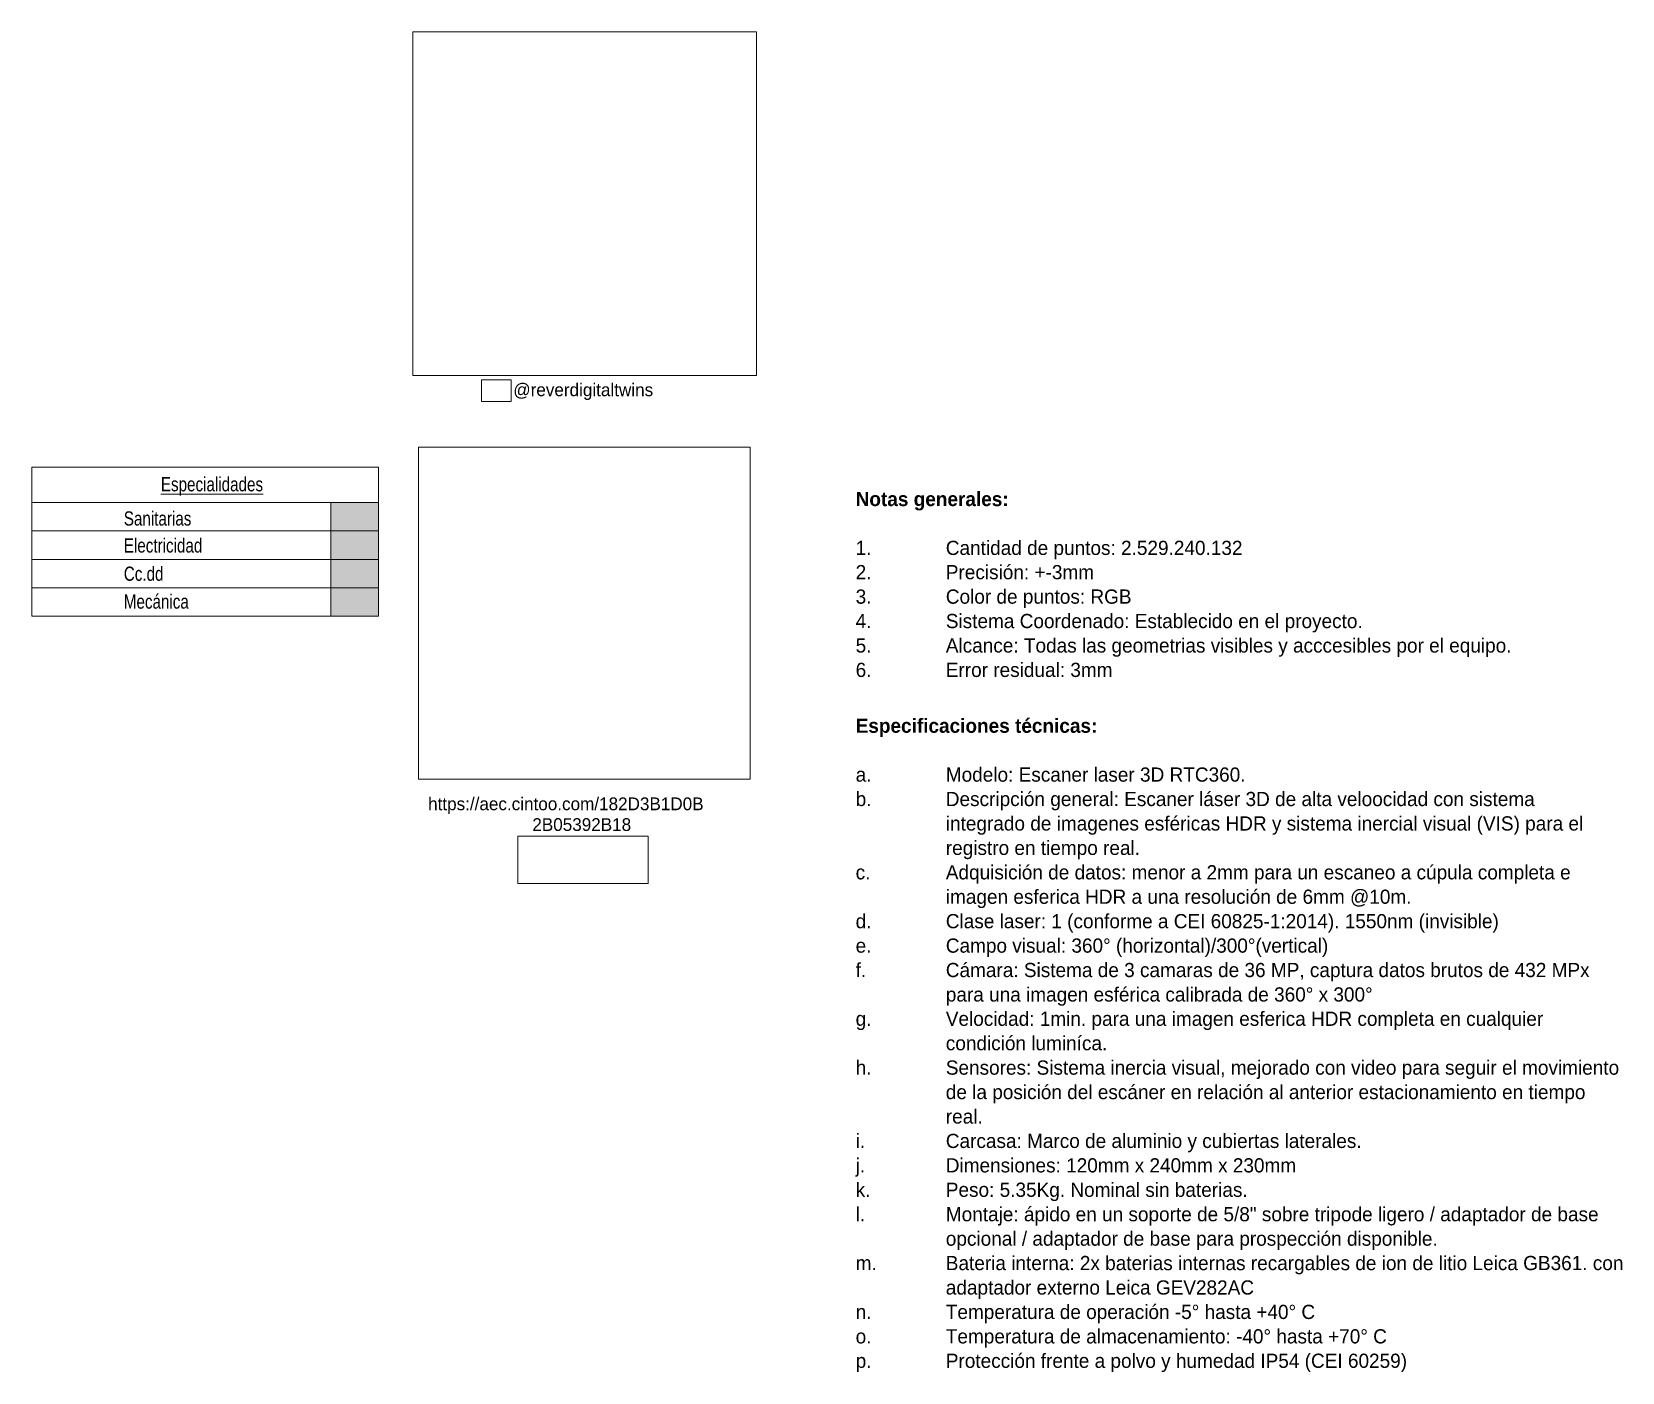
# Model space of a CAD drawing. Header units: centimetres. Extents: x -1762 to 3746, y -261 to 6534.
# Drawn here: x 2626 to 3746, y -261 to 682 of the extents above; entities that cross this region are included whole.
import ezdxf

# ---------------------------------------------------------------- set-up
doc = ezdxf.new("R2010")
doc.units = ezdxf.units.CM
doc.linetypes.add('Dash', pattern=[0.635, 0.3175, -0.3175])
for name, color, linetype, lineweight in [('A-DETL-GENF', 7, 'Continuous', 18), ('A-DETL-THIN', 7, 'Continuous', 18), ('G-ANNO-REFR', 7, 'Dash', 18), ('G-ANNO-TEXT', 7, 'Continuous', 9)]:
    doc.layers.add(name, color=color, linetype=linetype, lineweight=lineweight)
doc.styles.add('Century Gothic_1', font='GOTHIC.TTF', dxfattribs={"width": 0.8, "height": 10})
doc.styles.add('Century Gothic_2', font='GOTHIC.TTF', dxfattribs={"height": 9})
doc.styles.add('Century Gothic_3', font='GOTHIC.TTF', dxfattribs={"height": 10})
doc.styles.add('Century Gothic_B_1', font='GOTHICB.TTF', dxfattribs={"height": 10})
picture_1 = doc.add_image_def('image1.jpg', size_in_pixel=(275, 100))
picture_2 = doc.add_image_def('image2.png', size_in_pixel=(160, 160))
picture_3 = doc.add_image_def('image3.jpeg', size_in_pixel=(2000, 2000))
picture_4 = doc.add_image_def('image4.jpg', size_in_pixel=(434, 317))

msp = doc.modelspace()

# ---------------------------------------------------------------- hatches: boundary and pattern name
at = {"layer": 'A-DETL-GENF', "true_color": 0x0000ff}
msp.add_hatch(color=5, dxfattribs=at).paths.add_polyline_path([(2870.2, 331), (2870.2, 351), (2836.7, 351), (2836.7, 331)])
at = {"layer": 'A-DETL-GENF', "true_color": 0x008000}
msp.add_hatch(color=96, dxfattribs=at).paths.add_polyline_path([(2870.2, 311), (2870.2, 331), (2836.7, 331), (2836.7, 311)])
at = {"layer": 'A-DETL-GENF', "true_color": 0xff8000}
msp.add_hatch(color=30, dxfattribs=at).paths.add_polyline_path([(2870.2, 291), (2870.2, 311), (2836.7, 311), (2836.7, 291)])
at = {"layer": 'A-DETL-GENF', "true_color": 0xff00ff}
msp.add_hatch(color=6, dxfattribs=at).paths.add_polyline_path([(2870.2, 271), (2870.2, 291), (2836.7, 291), (2836.7, 271)])

# ---------------------------------------------------------------- linework, layer by layer
at = {"layer": 'A-DETL-THIN'}
for p, q in [((2626, 375.9), (2626, 271)), ((2870.2, 375.9), (2626, 375.9)), ((2870.2, 271), (2870.2, 375.9)), ((2870.2, 351), (2626, 351)), ((2836.7, 271), (2836.7, 351)), ((2626, 331), (2870.2, 331)), ((2626, 311), (2870.2, 311)), ((2626, 291), (2870.2, 291)), ((2626, 271), (2870.2, 271))]:
    msp.add_line(p, q, dxfattribs=at)

# ---------------------------------------------------------------- texts
at = {"layer": 'G-ANNO-TEXT', "attachment_point": 1}
for s, insert, char_height, width, style in [('@reverdigitaltwins', (2965.1, 434.9), 9, 128.671, 'Century Gothic_2'), ('\\LEspecialidades', (2716.9, 368.9), 10, 100.371, 'Century Gothic_1'), ('Notas generales:', (3206.2, 358.5), 10, 141.498, 'Century Gothic_B_1'), ('Sanitarias', (2690.8, 344.8), 10, 62.852, 'Century Gothic_1'), ('Electricidad', (2690.8, 325.8), 10, 79.527, 'Century Gothic_1'), ('1.', (3206.2, 324.1), 10, 76.97, 'Century Gothic_3'), ('Cantidad de puntos: 2.529.240.132', (3269.7, 324.1), 10, 287.405, 'Century Gothic_3'), ('Cc.dd', (2690.8, 305.9), 10, 42.329, 'Century Gothic_1'), ('2.', (3206.2, 307), 10, 76.97, 'Century Gothic_3'), ('Precisión: +-3mm', (3269.7, 307), 10, 141.097, 'Century Gothic_3'), ('Mecánica ', (2690.8, 286.3), 10, 73.755, 'Century Gothic_1'), ('3.', (3206.2, 289.8), 10, 76.97, 'Century Gothic_3'), ('Color de puntos: RGB', (3269.7, 289.8), 10, 178.375, 'Century Gothic_3'), ('4.', (3206.2, 272.6), 10, 76.97, 'Century Gothic_3'), ('Sistema Coordenado: Establecido en el proyecto.', (3269.7, 272.6), 10, 416.477, 'Century Gothic_3'), ('5.', (3206.2, 255.4), 10, 76.97, 'Century Gothic_3'), ('Alcance: Todas las geometrias visibles y acccesibles por el equipo.', (3269.7, 255.4), 10, 557.974, 'Century Gothic_3'), ('6.', (3206.2, 238.2), 10, 76.97, 'Century Gothic_3'), ('Error residual: 3mm', (3269.7, 238.2), 10, 156.73, 'Century Gothic_3'), ('Especificaciones técnicas:', (3206.2, 198.9), 10, 222.869, 'Century Gothic_B_1'), ('a.', (3206.2, 164.5), 10, 76.97, 'Century Gothic_3'), ('Modelo: Escaner laser 3D RTC360.', (3269.7, 164.5), 10, 280.591, 'Century Gothic_3'), ('b.', (3206.2, 147.3), 10, 76.97, 'Century Gothic_3'), ('Descripción general: Escaner láser 3D de alta veloocidad con sistema ', (3269.7, 147.3), 10, 590.844, 'Century Gothic_3'), ('https://aec.cintoo.com/182D3B1D0B', (2905.1, 143.4), 9, 262.553, 'Century Gothic_2'), ('2B05392B18', (2978.5, 128.8), 9, 84.177, 'Century Gothic_2'), ('integrado de imagenes esféricas HDR y sistema inercial visual (VIS) para el ', (3269.7, 130.1), 10, 624.114, 'Century Gothic_3'), ('registro en tiempo real.', (3269.7, 112.9), 10, 192.405, 'Century Gothic_3'), ('c.', (3206.2, 95.7), 10, 76.97, 'Century Gothic_3'), ('Adquisición de datos: menor a 2mm para un escaneo a cúpula completa e ', (3269.7, 95.7), 10, 640.147, 'Century Gothic_3'), ('imagen esferica HDR a una resolución de 6mm @10m.', (3269.7, 78.5), 10, 454.156, 'Century Gothic_3'), ('d.', (3206.2, 61.3), 10, 76.97, 'Century Gothic_3'), ('Clase laser: 1 (conforme a CEI 60825-1:2014). 1550nm (invisible)', (3269.7, 61.3), 10, 525.907, 'Century Gothic_3'), ('e.', (3206.2, 44.1), 10, 76.97, 'Century Gothic_3'), ('Campo visual: 360° (horizontal)/300°(vertical)', (3269.7, 44.1), 10, 376.793, 'Century Gothic_3'), ('f.', (3206.2, 26.9), 10, 76.97, 'Century Gothic_3'), ('Cámara: Sistema de 3 camaras de 36 MP, captura datos brutos de 432 MPx ', (3269.7, 26.9), 10, 637.742, 'Century Gothic_3'), ('para una imagen esférica calibrada de 360° x 300°', (3269.7, 9.7), 10, 426.899, 'Century Gothic_3'), ('g.', (3206.2, -7.4), 10, 76.97, 'Century Gothic_3'), ('Velocidad: 1min. para una imagen esferica HDR completa en cualquier ', (3269.7, -7.4), 10, 606.477, 'Century Gothic_3'), ('condición luminíca.', (3269.7, -24.6), 10, 164.747, 'Century Gothic_3'), ('h.', (3206.2, -41.8), 10, 76.97, 'Century Gothic_3'), ('Sensores: Sistema inercia visual, mejorado con video para seguir el movimiento ', (3269.7, -41.8), 10, 667.405, 'Century Gothic_3'), ('de la posición del escáner en relación al anterior estacionamiento en tiempo ', (3269.7, -59), 10, 652.173, 'Century Gothic_3'), ('real. ', (3269.7, -76.2), 10, 40.886, 'Century Gothic_3'), ('i.', (3206.2, -93.4), 10, 76.97, 'Century Gothic_3'), ('Carcasa: Marco de aluminio y cubiertas laterales.', (3269.7, -93.4), 10, 416.477, 'Century Gothic_3'), ('j.', (3206.2, -110.6), 10, 76.97, 'Century Gothic_3'), ('Dimensiones: 120mm x 240mm x 230mm ', (3269.7, -110.6), 10, 339.916, 'Century Gothic_3'), ('k.', (3206.2, -127.8), 10, 76.97, 'Century Gothic_3'), ('Peso: 5.35Kg. Nominal sin baterias.', (3269.7, -127.8), 10, 284.599, 'Century Gothic_3'), ('l.', (3206.2, -145), 10, 76.97, 'Century Gothic_3'), ('Montaje: ápido en un soporte de 5/8" sobre tripode ligero / adaptador de base ', (3269.7, -145), 10, 667.405, 'Century Gothic_3'), ('opcional / adaptador de base para prospección disponible.', (3269.7, -162.2), 10, 507.067, 'Century Gothic_3'), ('Bateria interna: 2x baterias internas recargables de ion de litio Leica GB361. con ', (3269.7, -179.4), 10, 667.405, 'Century Gothic_3'), ('m.', (3206.2, -179.4), 10, 76.97, 'Century Gothic_3'), ('adaptador externo Leica GEV282AC', (3269.7, -196.6), 10, 305.443, 'Century Gothic_3'), ('n.', (3206.2, -213.8), 10, 76.97, 'Century Gothic_3'), ('Temperatura de operación -5° hasta +40° C', (3269.7, -213.8), 10, 365.169, 'Century Gothic_3'), ('o.', (3206.2, -231), 10, 76.97, 'Century Gothic_3'), ('Temperatura de almacenamiento: -40° hasta +70° C', (3269.7, -231), 10, 438.122, 'Century Gothic_3'), ('p.', (3206.2, -248.2), 10, 76.97, 'Century Gothic_3'), ('Protección frente a polvo y humedad IP54 (CEI 60259)', (3269.7, -248.2), 10, 452.953, 'Century Gothic_3')]:
    msp.add_mtext(s, dxfattribs=dict(at, insert=insert, char_height=char_height, width=width, style=style))

# ---------------------------------------------------------------- pictures from other files: only their frames are drawn
at = {"layer": 'G-ANNO-REFR'}
image = msp.add_image(picture_3, insert=(2894.4, 440.4), size_in_units=(242, 242), dxfattribs=at)
image.dxf.flags = 7
image = msp.add_image(picture_4, insert=(2942.6, 422.1), size_in_units=(20.9, 15.3), dxfattribs=at)
image.dxf.flags = 7
image = msp.add_image(picture_2, insert=(2898.4, 156.3), size_in_units=(233.6, 233.6), dxfattribs=at)
image.dxf.flags = 7
image = msp.add_image(picture_1, insert=(2968.2, 82.7), size_in_units=(91.8, 33.4), dxfattribs=at)
image.dxf.flags = 7

doc.saveas('drawing.dxf')
